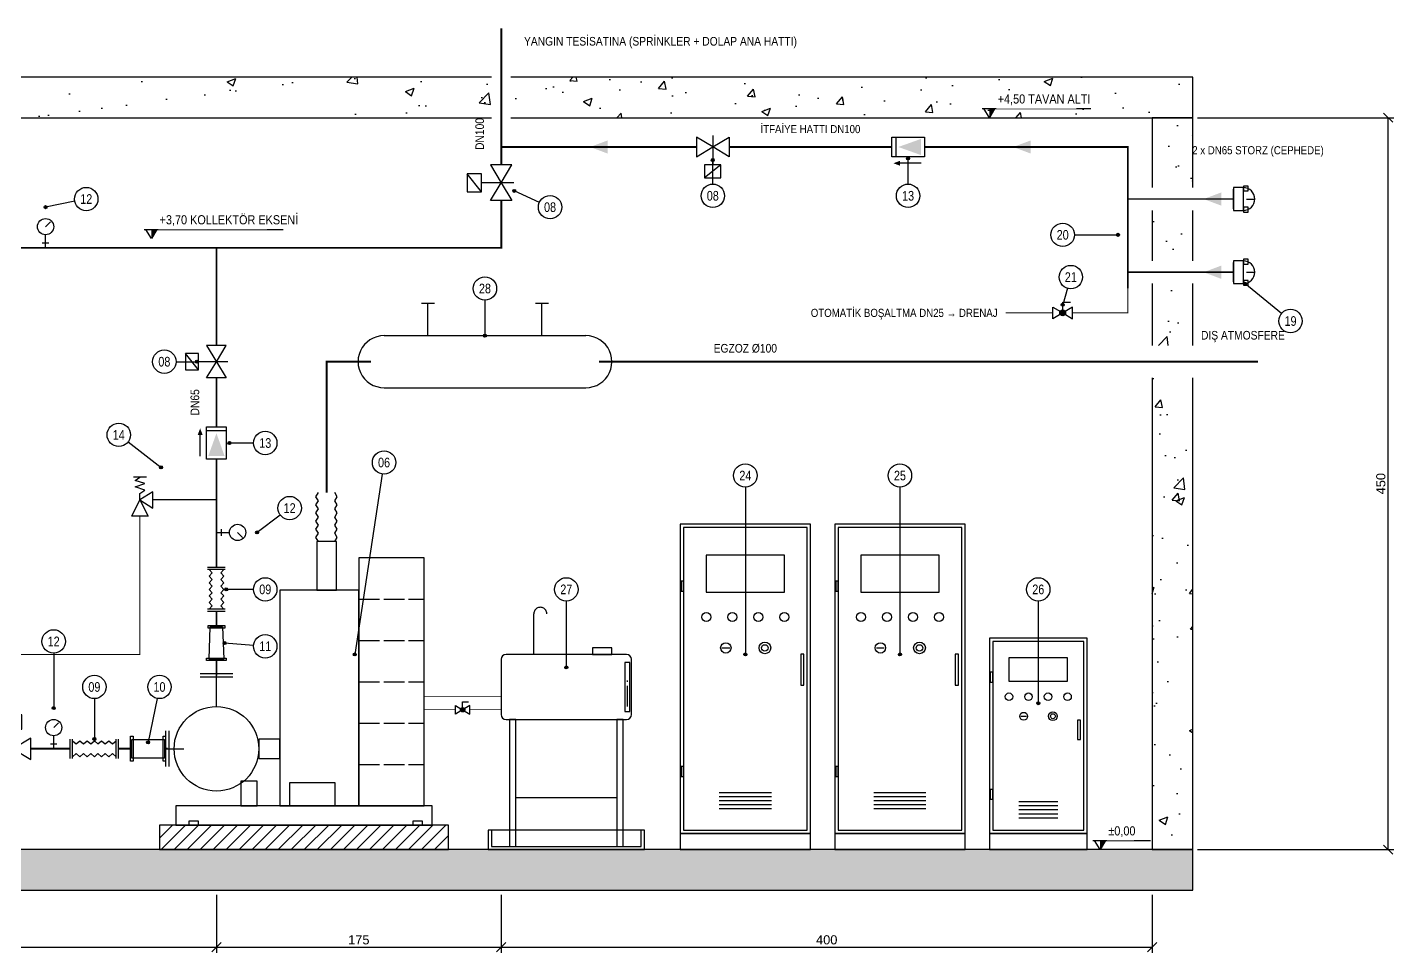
# Model space of a CAD drawing. Header units: centimetres. Extents: x -278 to 1548, y -1462 to 580.
# Drawn here: x 709 to 1548, y -63 to 506 of the extents above; entities that cross this region are included whole.
import ezdxf
from ezdxf.enums import TextEntityAlignment as Align

# ---------------------------------------------------------------- set-up
doc = ezdxf.new("R2010")
doc.units = ezdxf.units.CM
doc.header["$LTSCALE"] = 10
doc.linetypes.add('DASHED', pattern=[1.524, 1.27, -0.254])
for name, color, linetype in [('ROTAS-BETON', 7, 'Continuous'), ('ROTAS-CAP', 3, 'Continuous'), ('ROTAS-DRENAJ-BORU', 140, 'DASHED'), ('ROTAS-EGZOZ', 8, 'Continuous'), ('ROTAS-KOT', 2, 'Continuous'), ('ROTAS-MASKE', 7, 'Continuous'), ('ROTAS-NUMARA', 1, 'Continuous'), ('ROTAS-OLCU', 2, 'Continuous'), ('ROTAS-POMPA-EKIPMAN', 4, 'Continuous'), ('ROTAS-POMPA-GIZLI', 4, 'DASHED'), ('ROTAS-POMPA-KAIDE', 8, 'Continuous'), ('ROTAS-TARAMA', 8, 'Continuous'), ('ROTAS-VANA', 1, 'Continuous'), ('ROTAS-YAKIT-BORU', 30, 'Continuous'), ('ROTAS-YANGIN-BORU', 1, 'Continuous'), ('ROTAS-YANGIN-ITFAIYE', 1, 'Continuous'), ('ROTAS-YANGIN-ITFAIYE-SEMBOL', 1, 'Continuous')]:
    doc.layers.add(name, color=color, linetype=linetype)
doc.styles.add('ROTAS', font='arial.ttf')
doc.dimstyles.new('ROTAS-OLCU', dxfattribs={"dimtxt": 5.625, "dimasz": 4.5, "dimexe": 3.375, "dimexo": 2.8125, "dimgap": 1.6875, "dimtad": 1, "dimdec": 0, "dimtxsty": 'ROTAS', "dimtsz": 2.8125, "dimcen": 2.5, "dimclrd": 2, "dimclre": 2, "dimclrt": 2, "dimazin": 3, "dimtfac": 1, "dimtmove": 0, "dimatfit": 3})

# ---------------------------------------------------------------- blocks, each defined once
blk = doc.blocks.new('ROTAS-SMB-IZLENEBILIR-KELEBEK')
for p, q in [((-5, 11), (5, 19)), ((0, 7), (0, 11)), ((0, -7), (0, 7))]:
    blk.add_line(p, q)
for points in [[(-5, 11), (5, 11), (5, 19), (-5, 19)], [(-10, -6), (-10, 6), (0, 0)], [(10, -6), (10, 6), (0, 0)]]:
    blk.add_lwpolyline(points, close=True)
blk = doc.blocks.new('ROTAS-SMB-MANOMETRE')
for p, q in [((0, 13), (3, 16)), ((-2, 3), (2, 3)), ((0, 5), (0, 8)), ((0, 0), (0, 5))]:
    blk.add_line(p, q)
blk.add_circle((0, 13), 5)
blk = doc.blocks.new('ROTAS-SMB-KOMPANSATOR')
for p, q in [((-30, -12), (-30, 12)), ((-27, -12), (-27, 12)), ((27, -12), (27, 12)), ((30, -12), (30, 12))]:
    blk.add_line(p, q)
for points in [[(-27, 10), (-22.5, 6), (-18, 10), (-13.5, 6), (-9, 10), (-4.5, 6), (0, 10), (4.5, 6), (9, 10), (13.5, 6), (18, 10), (22.5, 6), (27, 10)], [(-27, -10), (-22.5, -6), (-18, -10), (-13.5, -6), (-9, -10), (-4.5, -6), (0, -10), (4.5, -6), (9, -10), (13.5, -6), (18, -10), (22.5, -6), (27, -10)]]:
    blk.add_lwpolyline(points)
blk = doc.blocks.new('ROTAS-SMB-CEKVALF')
h = blk.add_hatch(color=256)
h.dxf.hatch_style = 1
h.paths.add_polyline_path([(9, 10), (5, 11.5), (5, 8.5)])
h = blk.add_hatch(color=256)
h.dxf.hatch_style = 1
h.paths.add_polyline_path([(-8, -5), (-8, 5), (6, 0)])
for p, q in [((-8, 10), (5, 10)), ((7.5, -6), (7.5, 6))]:
    blk.add_line(p, q)
blk.add_lwpolyline([(-10, -6), (-10, 6), (10, 6), (10, -6)], close=True)
blk = doc.blocks.new('ROTAS-SMB-EMNIYET')
for p, q in [((13, 14), (21, 14)), ((0, 0), (9, 0)), ((17, 0), (17, 4))]:
    blk.add_line(p, q)
blk.add_lwpolyline([(17, 4), (14, 6), (20, 8), (14, 10), (20, 12), (17, 14)])
for points in [[(9, -5), (9, 5), (17, 0)], [(12, -10), (22, -10), (17, 0)]]:
    blk.add_lwpolyline(points, close=True)
blk = doc.blocks.new('ROTAS-SMB-KURESEL')
h = blk.add_hatch(color=256)
h.dxf.hatch_style = 1
h.paths.add_polyline_path([(3, 0), (2.9, 0.9), (2.4, 1.8), (1.8, 2.4), (0.9, 2.9), (0, 3), (-0.9, 2.9), (-1.8, 2.4), (-2.4, 1.8), (-2.9, 0.9), (-3, 0), (-2.9, -0.9), (-2.4, -1.8), (-1.8, -2.4), (-0.9, -2.9), (0, -3), (0.9, -2.9), (1.8, -2.4), (2.4, -1.8), (2.9, -0.9)])
for p, q in [((0, 3), (0, 11)), ((0, 11), (8, 11))]:
    blk.add_line(p, q)
for points in [[(-10, -6), (-10, 6), (0, 0)], [(10, -6), (10, 6), (0, 0)]]:
    blk.add_lwpolyline(points, close=True)
blk.add_circle((0, 0), 3)
blk = doc.blocks.new('ROTAS-SMB-STORZ')
for p, q in [((0, -6), (0, 6)), ((8, 0), (13, 0))]:
    blk.add_line(p, q)
for points in [[(0, -7), (6, -7), (6, 7), (0, 7)], [(6, 5), (9, 5), (9, 8), (6, 8)], [(6, -8), (9, -8), (9, -5), (6, -5)]]:
    blk.add_lwpolyline(points, close=True)
blk.add_arc((6, 0), 7, -90, 90)
blk = doc.blocks.new('ROTAS-SMB-AKIS-OKU')
h = blk.add_hatch(color=256)
h.dxf.hatch_style = 1
h.paths.add_polyline_path([(6, 0), (-6, 4.5), (-6, -4.5)])

msp = doc.modelspace()

# ---------------------------------------------------------------- hatches: boundary and pattern name
at = {"layer": 'ROTAS-KOT'}
h = msp.add_hatch(color=256, dxfattribs=at)
h.dxf.hatch_style = 1
h.paths.add_polyline_path([(1300, 450), (1300, 455.62), (1303.38, 455.62)])
h = msp.add_hatch(color=256, dxfattribs=at)
h.dxf.hatch_style = 1
h.paths.add_polyline_path([(785, 375.71), (785, 381.34), (788.38, 381.34)])
h = msp.add_hatch(color=256, dxfattribs=at)
h.dxf.hatch_style = 1
h.paths.add_polyline_path([(1368, 0), (1368, 5.62), (1371.38, 5.62)])
at = {"layer": 'ROTAS-NUMARA'}
h = msp.add_hatch(color=256, dxfattribs=at)
h.dxf.hatch_style = 1
h.paths.add_polyline_path([(1130.94, 424), (1130.81, 424.47), (1130.47, 424.81), (1130, 424.94), (1129.53, 424.81), (1129.19, 424.47), (1129.06, 424), (1129.19, 423.53), (1129.53, 423.19), (1130, 423.06), (1130.47, 423.19), (1130.81, 423.53)])
h = msp.add_hatch(color=256, dxfattribs=at)
h.dxf.hatch_style = 1
h.paths.add_polyline_path([(1250.94, 425), (1250.81, 425.47), (1250.47, 425.81), (1250, 425.94), (1249.53, 425.81), (1249.19, 425.47), (1249.06, 425), (1249.19, 424.53), (1249.53, 424.19), (1250, 424.06), (1250.47, 424.19), (1250.81, 424.53)])
h = msp.add_hatch(color=256, dxfattribs=at)
h.dxf.hatch_style = 1
h.paths.add_polyline_path([(1008.94, 405), (1008.81, 405.47), (1008.47, 405.81), (1008, 405.94), (1007.53, 405.81), (1007.19, 405.47), (1007.06, 405), (1007.19, 404.53), (1007.53, 404.19), (1008, 404.06), (1008.47, 404.19), (1008.81, 404.53)])
h = msp.add_hatch(color=256, dxfattribs=at)
h.dxf.hatch_style = 1
h.paths.add_polyline_path([(720.94, 395), (720.81, 395.47), (720.47, 395.81), (720, 395.94), (719.53, 395.81), (719.19, 395.47), (719.06, 395), (719.19, 394.53), (719.53, 394.19), (720, 394.06), (720.47, 394.19), (720.81, 394.53)])
h = msp.add_hatch(color=256, dxfattribs=at)
h.dxf.hatch_style = 1
h.paths.add_polyline_path([(1379.94, 378), (1379.81, 378.47), (1379.47, 378.81), (1379, 378.94), (1378.53, 378.81), (1378.19, 378.47), (1378.06, 378), (1378.19, 377.53), (1378.53, 377.19), (1379, 377.06), (1379.47, 377.19), (1379.81, 377.53)])
h = msp.add_hatch(color=256, dxfattribs=at)
h.dxf.hatch_style = 1
h.paths.add_polyline_path([(1457.94, 348), (1457.81, 348.47), (1457.47, 348.81), (1457, 348.94), (1456.53, 348.81), (1456.19, 348.47), (1456.06, 348), (1456.19, 347.53), (1456.53, 347.19), (1457, 347.06), (1457.47, 347.19), (1457.81, 347.53)])
h = msp.add_hatch(color=256, dxfattribs=at)
h.dxf.hatch_style = 1
h.paths.add_polyline_path([(1345.94, 335), (1345.81, 335.47), (1345.47, 335.81), (1345, 335.94), (1344.53, 335.81), (1344.19, 335.47), (1344.06, 335), (1344.19, 334.53), (1344.53, 334.19), (1345, 334.06), (1345.47, 334.19), (1345.81, 334.53)])
h = msp.add_hatch(color=256, dxfattribs=at)
h.dxf.hatch_style = 1
h.paths.add_polyline_path([(990.94, 316), (990.81, 316.47), (990.47, 316.81), (990, 316.94), (989.53, 316.81), (989.19, 316.47), (989.06, 316), (989.19, 315.53), (989.53, 315.19), (990, 315.06), (990.47, 315.19), (990.81, 315.53)])
h = msp.add_hatch(color=256, dxfattribs=at)
h.dxf.hatch_style = 1
h.paths.add_polyline_path([(813.94, 300), (813.81, 300.47), (813.47, 300.81), (813, 300.94), (812.53, 300.81), (812.19, 300.47), (812.06, 300), (812.19, 299.53), (812.53, 299.19), (813, 299.06), (813.47, 299.19), (813.81, 299.53)])
h = msp.add_hatch(color=256, dxfattribs=at)
h.dxf.hatch_style = 1
h.paths.add_polyline_path([(833.94, 250), (833.81, 250.47), (833.47, 250.81), (833, 250.94), (832.53, 250.81), (832.19, 250.47), (832.06, 250), (832.19, 249.53), (832.53, 249.19), (833, 249.06), (833.47, 249.19), (833.81, 249.53)])
h = msp.add_hatch(color=256, dxfattribs=at)
h.dxf.hatch_style = 1
h.paths.add_polyline_path([(791.94, 235), (791.81, 235.47), (791.47, 235.81), (791, 235.94), (790.53, 235.81), (790.19, 235.47), (790.06, 235), (790.19, 234.53), (790.53, 234.19), (791, 234.06), (791.47, 234.19), (791.81, 234.53)])
h = msp.add_hatch(color=256, dxfattribs=at)
h.dxf.hatch_style = 1
h.paths.add_polyline_path([(850.94, 195), (850.81, 195.47), (850.47, 195.81), (850, 195.94), (849.53, 195.81), (849.19, 195.47), (849.06, 195), (849.19, 194.53), (849.53, 194.19), (850, 194.06), (850.47, 194.19), (850.81, 194.53)])
h = msp.add_hatch(color=256, dxfattribs=at)
h.dxf.hatch_style = 1
h.paths.add_polyline_path([(831.94, 160), (831.81, 160.47), (831.47, 160.81), (831, 160.94), (830.53, 160.81), (830.19, 160.47), (830.06, 160), (830.19, 159.53), (830.53, 159.19), (831, 159.06), (831.47, 159.19), (831.81, 159.53)])
h = msp.add_hatch(color=256, dxfattribs=at)
h.dxf.hatch_style = 1
h.paths.add_polyline_path([(830.94, 127), (830.81, 127.47), (830.47, 127.81), (830, 127.94), (829.53, 127.81), (829.19, 127.47), (829.06, 127), (829.19, 126.53), (829.53, 126.19), (830, 126.06), (830.47, 126.19), (830.81, 126.53)])
h = msp.add_hatch(color=256, dxfattribs=at)
h.dxf.hatch_style = 1
h.paths.add_polyline_path([(910.94, 120), (910.81, 120.47), (910.47, 120.81), (910, 120.94), (909.53, 120.81), (909.19, 120.47), (909.06, 120), (909.19, 119.53), (909.53, 119.19), (910, 119.06), (910.47, 119.19), (910.81, 119.53)])
h = msp.add_hatch(color=256, dxfattribs=at)
h.dxf.hatch_style = 1
h.paths.add_polyline_path([(1150.94, 120), (1150.81, 120.47), (1150.47, 120.81), (1150, 120.94), (1149.53, 120.81), (1149.19, 120.47), (1149.06, 120), (1149.19, 119.53), (1149.53, 119.19), (1150, 119.06), (1150.47, 119.19), (1150.81, 119.53)])
h = msp.add_hatch(color=256, dxfattribs=at)
h.dxf.hatch_style = 1
h.paths.add_polyline_path([(1245.94, 120), (1245.81, 120.47), (1245.47, 120.81), (1245, 120.94), (1244.53, 120.81), (1244.19, 120.47), (1244.06, 120), (1244.19, 119.53), (1244.53, 119.19), (1245, 119.06), (1245.47, 119.19), (1245.81, 119.53)])
h = msp.add_hatch(color=256, dxfattribs=at)
h.dxf.hatch_style = 1
h.paths.add_polyline_path([(1040.94, 112), (1040.81, 112.47), (1040.47, 112.81), (1040, 112.94), (1039.53, 112.81), (1039.19, 112.47), (1039.06, 112), (1039.19, 111.53), (1039.53, 111.19), (1040, 111.06), (1040.47, 111.19), (1040.81, 111.53)])
h = msp.add_hatch(color=256, dxfattribs=at)
h.dxf.hatch_style = 1
h.paths.add_polyline_path([(725.94, 87), (725.81, 87.47), (725.47, 87.81), (725, 87.94), (724.53, 87.81), (724.19, 87.47), (724.06, 87), (724.19, 86.53), (724.53, 86.19), (725, 86.06), (725.47, 86.19), (725.81, 86.53)])
h = msp.add_hatch(color=256, dxfattribs=at)
h.dxf.hatch_style = 1
h.paths.add_polyline_path([(1330.94, 90), (1330.81, 90.47), (1330.47, 90.81), (1330, 90.94), (1329.53, 90.81), (1329.19, 90.47), (1329.06, 90), (1329.19, 89.53), (1329.53, 89.19), (1330, 89.06), (1330.47, 89.19), (1330.81, 89.53)])
h = msp.add_hatch(color=256, dxfattribs=at)
h.dxf.hatch_style = 1
h.paths.add_polyline_path([(750.94, 68), (750.81, 68.47), (750.47, 68.81), (750, 68.94), (749.53, 68.81), (749.19, 68.47), (749.06, 68), (749.19, 67.53), (749.53, 67.19), (750, 67.06), (750.47, 67.19), (750.81, 67.53)])
h = msp.add_hatch(color=256, dxfattribs=at)
h.dxf.hatch_style = 1
h.paths.add_polyline_path([(783.94, 66), (783.81, 66.47), (783.47, 66.81), (783, 66.94), (782.53, 66.81), (782.19, 66.47), (782.06, 66), (782.19, 65.53), (782.53, 65.19), (783, 65.06), (783.47, 65.19), (783.81, 65.53)])
at = {"layer": 'ROTAS-TARAMA'}
h = msp.add_hatch(dxfattribs=at)
h.set_pattern_fill('AR-CONC', scale=0.3)
h.paths.add_polyline_path([(-176, 450), (-176, 475), (994, 475), (994, 450)])
h = msp.add_hatch(dxfattribs=at)
h.set_pattern_fill('AR-CONC', scale=0.3)
h.paths.add_polyline_path([(1425, 475), (1425, 450), (1006, 450), (1006, 475)])
h = msp.add_hatch(dxfattribs=at)
h.set_pattern_fill('AR-CONC', scale=0.3)
h.paths.add_polyline_path([(1400, 450), (1425, 450), (1425, 407), (1400, 407)])
h = msp.add_hatch(dxfattribs=at)
h.set_pattern_fill('AR-CONC', scale=0.3)
h.paths.add_polyline_path([(1425, 362), (1400, 362), (1400, 393), (1425, 393)])
h = msp.add_hatch(dxfattribs=at)
h.set_pattern_fill('AR-CONC', scale=0.3)
h.paths.add_polyline_path([(1425, 310), (1400, 310), (1400, 348), (1425, 348)])
h = msp.add_hatch(dxfattribs=at)
h.set_pattern_fill('AR-CONC', scale=0.3)
h.paths.add_polyline_path([(1425, 0), (1400, 0), (1400, 290), (1425, 290)])
h = msp.add_hatch(dxfattribs=at)
h.set_pattern_fill('AR-CONC', scale=0.3)
h.paths.add_polyline_path([(-230, -25), (1425, -25), (1425, 0), (-230, 0)])

# ---------------------------------------------------------------- linework, layer by layer
at = {"layer": 'ROTAS-BETON'}
for points in [[(994, 475), (-176, 475)], [(1006, 450), (1425, 450), (1425, 475), (1006, 475)], [(-176, 450), (994, 450)], [(1425, 407), (1425, 450), (1400, 450), (1400, 407)], [(1400, 393), (1400, 362)], [(1425, 362), (1425, 393)], [(1400, 348), (1400, 310)], [(1425, 310), (1425, 348)], [(1400, 0), (1425, 0), (1425, 290)], [(1400, 290), (1400, 0)]]:
    msp.add_lwpolyline(points, dxfattribs=at)
msp.add_lwpolyline([(-230, -25), (1425, -25), (1425, 0), (-230, 0)], close=True, dxfattribs=at)
at = {"layer": 'ROTAS-DRENAJ-BORU'}
for points, const_width in [([(1385, 345), (1385, 330), (1351, 330)], 0.5), ([(1339, 330), (1310, 330)], 0.5), ([(778, 205), (778, 120), (663, 120), (663, 42.22)], 0.6)]:
    msp.add_lwpolyline(points, dxfattribs=dict(at, const_width=const_width))
at = {"layer": 'ROTAS-EGZOZ', "const_width": 1.17}
for points in [[(892.68, 219.5), (892.68, 300), (920, 300)], [(1060, 300), (1465, 300)]]:
    msp.add_lwpolyline(points, dxfattribs=at)
at = {"layer": 'ROTAS-KOT'}
for points in [[(1295.5, 455.62), (1362.19, 455.62)], [(780.5, 381.34), (865.94, 381.34)], [(1363.5, 5.62), (1398.94, 5.62)]]:
    msp.add_lwpolyline(points, dxfattribs=at)
for points in [[(1300, 450), (1296.62, 455.62), (1303.38, 455.62)], [(785, 375.71), (781.62, 381.34), (788.38, 381.34)], [(1368, 0), (1364.62, 5.62), (1371.38, 5.62)]]:
    msp.add_lwpolyline(points, close=True, dxfattribs=at)
at = {"layer": 'ROTAS-NUMARA'}
for p, q in [((1130, 409.19), (1130, 424)), ((1250, 409.19), (1250, 425)), ((1023.46, 397.97), (1008, 405)), ((737.95, 398.59), (720, 395)), ((1352.19, 378), (1379, 378)), ((1347.97, 345.1), (1345, 335)), ((1479.45, 329.56), (1457, 348)), ((990, 337.81), (990, 316)), ((800.19, 300), (813, 300)), ((770.7, 250.62), (791, 235)), ((847.81, 250), (833, 250)), ((926.92, 230.89), (910, 120)), ((1150, 222.81), (1150, 120)), ((1245, 222.81), (1245, 120)), ((864.25, 205.69), (850, 195)), ((847.81, 160), (831, 160)), ((1040, 152.81), (1040, 112)), ((1330, 152.81), (1330, 90)), ((847.84, 125.57), (830, 127)), ((725, 120.81), (725, 87)), ((750, 92.81), (750, 68)), ((788.55, 92.96), (783, 66))]:
    msp.add_line(p, q, dxfattribs=at)
for centre in [(1130, 424), (1250, 425), (1008, 405), (720, 395), (1379, 378), (1457, 348), (1345, 335), (990, 316), (813, 300), (833, 250), (791, 235), (850, 195), (831, 160), (830, 127), (910, 120), (1150, 120), (1245, 120), (1040, 112), (725, 87), (1330, 90), (750, 68), (783, 66)]:
    msp.add_circle(centre, 0.938, dxfattribs=at)
at = {"layer": 'ROTAS-POMPA-EKIPMAN'}
for points in [[(951, 336), (959, 336)], [(955, 316), (955, 336)], [(1021, 336), (1029, 336)], [(1025, 316), (1025, 336)], [(928, 316), (925.72, 315.84), (923.49, 315.35), (921.35, 314.55), (919.35, 313.46), (917.52, 312.09), (915.91, 310.48), (914.54, 308.65), (913.45, 306.65), (912.65, 304.51), (912.16, 302.28), (912, 300), (912.16, 297.72), (912.65, 295.49), (913.45, 293.35), (914.54, 291.35), (915.91, 289.52), (917.52, 287.91), (919.35, 286.54), (921.35, 285.45), (923.49, 284.65), (925.72, 284.16), (928, 284)], [(928, 316), (1052, 316)], [(1052, 284), (1054.28, 284.16), (1056.51, 284.65), (1058.65, 285.45), (1060.65, 286.54), (1062.48, 287.91), (1064.09, 289.52), (1065.46, 291.35), (1066.55, 293.35), (1067.35, 295.49), (1067.84, 297.72), (1068, 300), (1067.84, 302.28), (1067.35, 304.51), (1066.55, 306.65), (1065.46, 308.65), (1064.09, 310.48), (1062.48, 312.09), (1060.65, 313.46), (1058.65, 314.55), (1056.51, 315.35), (1054.28, 315.84), (1052, 316)], [(928, 284), (1052, 284)], [(887.68, 214.5), (886.18, 217), (887.68, 219.5)], [(897.68, 214.5), (899.18, 217), (897.68, 219.5)], [(887.68, 209.5), (886.18, 212), (887.68, 214.5)], [(897.68, 209.5), (899.18, 212), (897.68, 214.5)], [(887.68, 204.5), (886.18, 207), (887.68, 209.5)], [(887.68, 199.5), (886.18, 202), (887.68, 204.5)], [(897.68, 204.5), (899.18, 207), (897.68, 209.5)], [(897.68, 199.5), (899.18, 202), (897.68, 204.5)], [(887.68, 194.5), (886.18, 197), (887.68, 199.5)], [(887.68, 189.5), (886.18, 192), (887.68, 194.5)], [(897.68, 194.5), (899.18, 197), (897.68, 199.5)], [(897.68, 189.5), (899.18, 192), (897.68, 194.5)], [(1135.6, 124), (1140.4, 124)], [(1230.6, 124), (1235.4, 124)], [(835, 108), (815, 108)], [(835, 106), (815, 106)], [(825, 88), (825, 107)], [(1319.2, 82), (1322.8, 82)], [(794, 51), (794, 73)], [(796, 51), (796, 73)], [(795, 62), (805, 62)], [(1134, 35.2), (1166, 35.2)], [(1229, 35.2), (1261, 35.2)], [(1009, 32), (1071, 32)], [(1134, 32.7), (1166, 32.7)], [(1134, 30.2), (1166, 30.2)], [(1134, 27.7), (1166, 27.7)], [(1134, 25.2), (1166, 25.2)], [(1229, 32.7), (1261, 32.7)], [(1229, 30.2), (1261, 30.2)], [(1229, 27.7), (1261, 27.7)], [(1229, 25.2), (1261, 25.2)], [(1318, 29.6), (1342, 29.6)], [(1318, 27.1), (1342, 27.1)], [(1318, 24.6), (1342, 24.6)], [(1318, 22.1), (1342, 22.1)], [(1318, 19.6), (1342, 19.6)]]:
    msp.add_lwpolyline(points, dxfattribs=at)
for points in [[(1110, 10), (1190, 10), (1190, 200), (1110, 200)], [(1112, 12), (1188, 12), (1188, 198), (1112, 198)], [(1205, 10), (1285, 10), (1285, 200), (1205, 200)], [(1207, 12), (1283, 12), (1283, 198), (1207, 198)], [(886.68, 159.5), (898.68, 159.5), (898.68, 189.5), (886.68, 189.5)], [(912.6, 27), (952.6, 27), (952.6, 179.5), (912.6, 179.5)], [(1126, 158.2), (1174, 158.2), (1174, 181), (1126, 181)], [(1221, 158.2), (1269, 158.2), (1269, 181), (1221, 181)], [(1110.5, 159), (1112, 159), (1112, 165), (1110.5, 165)], [(1205.5, 159), (1207, 159), (1207, 165), (1205.5, 165)], [(864, 27), (912.6, 27), (912.6, 159.5), (864, 159.5)], [(830.14, 136.2), (819.86, 136.2), (819.86, 137.8), (830.14, 137.8)], [(820.55, 117), (821.2, 137), (828.8, 137), (829.45, 117)], [(1300, 10), (1360, 10), (1360, 130), (1300, 130)], [(1302, 12), (1358, 12), (1358, 128), (1302, 128)], [(831, 116.2), (819, 116.2), (819, 117.8), (831, 117.8)], [(1077, 80), (1078.15, 80.23), (1079.12, 80.88), (1079.77, 81.85), (1080, 83), (1080, 117), (1079.77, 118.15), (1079.12, 119.12), (1078.15, 119.77), (1077, 120), (1003, 120), (1001.85, 119.77), (1000.88, 119.12), (1000.23, 118.15), (1000, 117), (1000, 83), (1000.23, 81.85), (1000.88, 80.88), (1001.85, 80.23), (1003, 80)], [(1056, 120), (1068, 120), (1068, 124), (1056, 124)], [(1184, 101.2), (1186, 101.2), (1186, 120.2), (1184, 120.2)], [(1279, 101.2), (1281, 101.2), (1281, 120.2), (1279, 120.2)], [(1312, 103.6), (1348, 103.6), (1348, 118), (1312, 118)], [(1076, 85), (1079, 85), (1079, 115), (1076, 115)], [(1300.5, 103), (1302, 103), (1302, 109), (1300.5, 109)], [(1005, 2), (1009, 2), (1009, 80), (1005, 80)], [(1071, 2), (1075, 2), (1075, 80), (1071, 80)], [(1354, 67.6), (1356, 67.6), (1356, 79.6), (1354, 79.6)], [(772.2, 54.28), (772.2, 69.72), (773.8, 69.72), (773.8, 54.28)], [(773, 67.72), (793, 67.72), (793, 56.28), (773, 56.28)], [(792.2, 54.28), (792.2, 69.72), (793.8, 69.72), (793.8, 54.28)], [(851, 56), (864, 56), (864, 68), (851, 68)], [(1110.5, 45), (1112, 45), (1112, 51), (1110.5, 51)], [(1205.5, 45), (1207, 45), (1207, 51), (1205.5, 51)], [(840, 27), (850, 27), (850, 42), (840, 42)], [(870, 27), (898, 27), (898, 41), (870, 41)], [(1300.5, 31), (1302, 31), (1302, 37), (1300.5, 37)], [(800, 15), (957.6, 15), (957.6, 27), (800, 27)], [(808, 14.99), (814, 14.99), (814, 17.5), (808, 17.5)], [(945.6, 14.99), (951.6, 14.99), (951.6, 17.5), (945.6, 17.5)], [(992, 0), (1088, 0), (1088, 12), (992, 12)], [(994, 2), (1086, 2), (1086, 12), (994, 12)]]:
    msp.add_lwpolyline(points, close=True, dxfattribs=at)
for centre, radius in [((1126, 143), 2.8), ((1142, 143), 2.8), ((1158, 143), 2.8), ((1174, 143), 2.8), ((1221, 143), 2.8), ((1237, 143), 2.8), ((1253, 143), 2.8), ((1269, 143), 2.8), ((1138, 124), 3.2), ((1162, 124), 3.6), ((1162, 124), 2), ((1233, 124), 3.2), ((1257, 124), 3.6), ((1257, 124), 2), ((1312, 94), 2.3), ((1324, 94), 2.3), ((1336, 94), 2.3), ((1348, 94), 2.3), ((825, 62), 26), ((1321, 82), 2.4), ((1339, 82), 2.7), ((1339, 82), 1.5)]:
    msp.add_circle(centre, radius, dxfattribs=at)
at = {"layer": 'ROTAS-POMPA-GIZLI'}
for points in [[(912.6, 154.08), (952.6, 154.08)], [(912.6, 128.67), (952.6, 128.67)], [(912.6, 103.25), (952.6, 103.25)], [(1077.5, 88), (1077.5, 104)], [(912.6, 77.83), (952.6, 77.83)], [(912.6, 52.42), (952.6, 52.42)]]:
    msp.add_lwpolyline(points, dxfattribs=at)
at = {"layer": 'ROTAS-POMPA-KAIDE'}
for points in [[(790, 0), (967.6, 0), (967.6, 15), (790, 15)], [(1110, 0), (1190, 0), (1190, 10), (1110, 10)], [(1205, 0), (1285, 0), (1285, 10), (1205, 10)], [(1300, 0), (1360, 0), (1360, 10), (1300, 10)]]:
    msp.add_lwpolyline(points, close=True, dxfattribs=at)
at = {"layer": 'ROTAS-TARAMA'}
for points in [[(790, 7), (798, 15)], [(791, 0), (806, 15)], [(799, 0), (814, 15)], [(807, 0), (822, 15)], [(815, 0), (830, 15)], [(823, 0), (838, 15)], [(831, 0), (846, 15)], [(839, 0), (854, 15)], [(847, 0), (862, 15)], [(855, 0), (870, 15)], [(863, 0), (878, 15)], [(871, 0), (886, 15)], [(879, 0), (894, 15)], [(887, 0), (902, 15)], [(895, 0), (910, 15)], [(903, 0), (918, 15)], [(911, 0), (926, 15)], [(919, 0), (934, 15)], [(927, 0), (942, 15)], [(935, 0), (950, 15)], [(943, 0), (958, 15)], [(951, 0), (966, 15)], [(959, 0), (967.6, 8.6)], [(967, 0), (967.6, 0.6)]]:
    msp.add_lwpolyline(points, dxfattribs=at)
at = {"layer": 'ROTAS-YAKIT-BORU'}
for points in [[(1028, 145), (1027.96, 145.57), (1027.84, 146.13), (1027.64, 146.66), (1027.37, 147.16), (1027.02, 147.62), (1026.62, 148.02), (1026.16, 148.37), (1025.66, 148.64), (1025.13, 148.84), (1024.57, 148.96), (1024, 149), (1023.43, 148.96), (1022.87, 148.84), (1022.34, 148.64), (1021.84, 148.37), (1021.38, 148.02), (1020.98, 147.62), (1020.63, 147.16), (1020.36, 146.66), (1020.16, 146.13), (1020.04, 145.57), (1020, 145)], [(1020, 120), (1020, 145)]]:
    msp.add_lwpolyline(points, dxfattribs=at)
at = {"layer": 'ROTAS-YAKIT-BORU', "const_width": 0.4}
for points in [[(1000, 94), (952.6, 94)], [(971.8, 86), (952.6, 86)], [(1000, 86), (980.8, 86)]]:
    msp.add_lwpolyline(points, dxfattribs=at)
at = {"layer": 'ROTAS-YANGIN-BORU'}
for points, const_width in [([(1000, 421), (1000, 505)], 1.17), ([(100, 370), (1000, 370), (1000, 399)], 1.17), ([(825, 310), (825, 370)], 0.933), ([(825, 260), (825, 290)], 0.933), ([(825, 173.5), (825, 240)], 0.933), ([(825, 138), (825, 146.5)], 0.933), ([(825, 107), (825, 116)], 1.03), ([(711, 62), (735.15, 62)], 1.17), ([(764.85, 62), (772, 62)], 1.17), ([(794, 62), (795, 62)], 1.17)]:
    msp.add_lwpolyline(points, dxfattribs=dict(at, const_width=const_width))
msp.add_lwpolyline([(825, 215), (795, 215)], dxfattribs=at)
at = {"layer": 'ROTAS-YANGIN-ITFAIYE'}
for points, const_width in [([(1120, 432), (1000, 432)], 1.17), ([(1240, 432), (1140, 432)], 1.17), ([(1385, 345), (1385, 432), (1260, 432)], 1.17), ([(1385, 400), (1450, 400)], 0.933), ([(1385, 355), (1450, 355)], 0.933)]:
    msp.add_lwpolyline(points, dxfattribs=dict(at, const_width=const_width))

# ---------------------------------------------------------------- block references
at = {"layer": 'ROTAS-VANA', "rotation": 90}
for name, p, xscale, yscale in [('ROTAS-SMB-IZLENEBILIR-KELEBEK', (1000, 410), 1.1, 1.1), ('ROTAS-SMB-KOMPANSATOR', (825, 160), 0.45, 0.45)]:
    msp.add_blockref(name, p, dxfattribs=dict(at, xscale=xscale, yscale=yscale))
at = {"layer": 'ROTAS-VANA'}
for p in [(720, 370), (725, 62)]:
    msp.add_blockref('ROTAS-SMB-MANOMETRE', p, dxfattribs=at)
for name, p, xscale, yscale in [('ROTAS-SMB-KURESEL', (1345, 330), 0.6, 0.6), ('ROTAS-SMB-KURESEL', (976.3, 86), 0.45, 0.45), ('ROTAS-SMB-IZLENEBILIR-KELEBEK', (700, 62), 1.1, 1.1), ('ROTAS-SMB-KOMPANSATOR', (750, 62), 0.49500000000000005, 0.49500000000000005)]:
    msp.add_blockref(name, p, dxfattribs=dict(at, xscale=xscale, yscale=yscale))
for name, p, rotation in [('ROTAS-SMB-IZLENEBILIR-KELEBEK', (825, 300), 90), ('ROTAS-SMB-CEKVALF', (825, 250), 90), ('ROTAS-SMB-MANOMETRE', (825, 195), -90)]:
    msp.add_blockref(name, p, dxfattribs=dict(at, rotation=rotation))
at = {"layer": 'ROTAS-VANA', "xscale": -1}
msp.add_blockref('ROTAS-SMB-EMNIYET', (795, 215), dxfattribs=at)
at = {"layer": 'ROTAS-YANGIN-ITFAIYE-SEMBOL', "rotation": 180}
for name, p in [('ROTAS-SMB-IZLENEBILIR-KELEBEK', (1130, 432)), ('ROTAS-SMB-CEKVALF', (1250, 432))]:
    msp.add_blockref(name, p, dxfattribs=at)
at = {"layer": 'ROTAS-YANGIN-ITFAIYE-SEMBOL', "xscale": 0.9, "yscale": 0.9, "rotation": 180}
for p in [(1060, 432), (1320, 432), (1437, 400), (1437, 355)]:
    msp.add_blockref('ROTAS-SMB-AKIS-OKU', p, dxfattribs=at)
at = {"layer": 'ROTAS-YANGIN-ITFAIYE-SEMBOL'}
for p in [(1450, 400), (1450, 355)]:
    msp.add_blockref('ROTAS-SMB-STORZ', p, dxfattribs=at)

# ---------------------------------------------------------------- dimensions: what is measured, and where the dimension line sits
at = {"layer": 'ROTAS-OLCU'}
for base, p1, p2 in [((355, -60), (355, -25), (825, -25)), ((825, -60), (825, -25), (1000, -25)), ((1000, -60), (1000, -25), (1400, -25))]:
    msp.add_linear_dim(base=base, p1=p1, p2=p2, dimstyle='ROTAS-OLCU', dxfattribs=at).render()

# ---------------------------------------------------------------- wipeouts: each hides what was drawn before it
for points in [[(1013.2, 493.02), (1146.38, 493.02), (1146.38, 500.72), (1013.2, 500.72)], [(1163.47, 437.75), (1215.03, 437.75), (1215.03, 445), (1163.47, 445)], [(1431.88, 424.75), (1496.62, 424.75), (1496.62, 432), (1431.88, 432)], [(1221.07, 326.25), (1304.25, 326.25), (1304.25, 333.5), (1221.07, 333.5)], [(1429.2, 310.67), (1467.19, 310.67), (1467.19, 318.38), (1429.2, 318.38)], [(817.33, 267.81), (817.33, 280.6), (809.62, 280.6), (809.62, 267.81)]]:
    msp.add_wipeout(points).dxf.layer = 'ROTAS-MASKE'

# ---------------------------------------------------------------- next in the draw order: texts
at = {"layer": 'ROTAS-CAP', "style": 'ROTAS', "width": 0.85}
msp.add_text('İTFAİYE HATTI DN100', height=5, dxfattribs=at).set_placement((1190, 439), align=Align.BOTTOM_CENTER)
msp.add_text('DN65', height=5.312, rotation=90, dxfattribs=at).set_placement((816, 275), align=Align.BOTTOM_CENTER)
at = {"layer": 'ROTAS-DRENAJ-BORU', "style": 'ROTAS', "width": 0.85}
msp.add_text('OTOMATİK BOŞALTMA DN25 → DRENAJ', height=5, dxfattribs=at).set_placement((1305, 330), align=Align.MIDDLE_RIGHT)
at = {"layer": 'ROTAS-YANGIN-BORU', "style": 'ROTAS', "width": 0.85}
msp.add_text('YANGIN TESİSATINA (SPRİNKLER + DOLAP ANA HATTI)', height=5.3125, dxfattribs=at).set_placement((1014, 497), align=Align.MIDDLE_LEFT)
at = {"layer": 'ROTAS-YANGIN-ITFAIYE', "style": 'ROTAS', "width": 0.85}
msp.add_text('2 x DN65 STORZ (CEPHEDE)', height=5, dxfattribs=at).set_placement((1465, 426), align=Align.BOTTOM_CENTER)

# ---------------------------------------------------------------- next in the draw order: wipeouts: each hides what was drawn before it
for points in [[(1304.22, 455.62), (1353.34, 455.62), (1353.34, 463.78), (1304.22, 463.78)], [(992.33, 431.41), (992.33, 447), (984.62, 447), (984.62, 431.41)], [(752.19, 400), (751.94, 401.86), (751.22, 403.59), (750.08, 405.08), (748.59, 406.22), (746.86, 406.94), (745, 407.19), (743.14, 406.94), (741.41, 406.22), (739.92, 405.08), (738.78, 403.59), (738.06, 401.86), (737.81, 400), (738.06, 398.14), (738.78, 396.41), (739.92, 394.92), (741.41, 393.78), (743.14, 393.06), (745, 392.81), (746.86, 393.06), (748.59, 393.78), (750.08, 394.92), (751.22, 396.41), (751.94, 398.14)], [(1137.19, 402), (1136.94, 403.86), (1136.22, 405.59), (1135.08, 407.08), (1133.59, 408.22), (1131.86, 408.94), (1130, 409.19), (1128.14, 408.94), (1126.41, 408.22), (1124.92, 407.08), (1123.78, 405.59), (1123.06, 403.86), (1122.81, 402), (1123.06, 400.14), (1123.78, 398.41), (1124.92, 396.92), (1126.41, 395.78), (1128.14, 395.06), (1130, 394.81), (1131.86, 395.06), (1133.59, 395.78), (1135.08, 396.92), (1136.22, 398.41), (1136.94, 400.14)], [(1257.19, 402), (1256.94, 403.86), (1256.22, 405.59), (1255.08, 407.08), (1253.59, 408.22), (1251.86, 408.94), (1250, 409.19), (1248.14, 408.94), (1246.41, 408.22), (1244.92, 407.08), (1243.78, 405.59), (1243.06, 403.86), (1242.81, 402), (1243.06, 400.14), (1243.78, 398.41), (1244.92, 396.92), (1246.41, 395.78), (1248.14, 395.06), (1250, 394.81), (1251.86, 395.06), (1253.59, 395.78), (1255.08, 396.92), (1256.22, 398.41), (1256.94, 400.14)], [(1037.19, 395), (1036.94, 396.86), (1036.22, 398.59), (1035.08, 400.08), (1033.59, 401.22), (1031.86, 401.94), (1030, 402.19), (1028.14, 401.94), (1026.41, 401.22), (1024.92, 400.08), (1023.78, 398.59), (1023.06, 396.86), (1022.81, 395), (1023.06, 393.14), (1023.78, 391.41), (1024.92, 389.92), (1026.41, 388.78), (1028.14, 388.06), (1030, 387.81), (1031.86, 388.06), (1033.59, 388.78), (1035.08, 389.92), (1036.22, 391.41), (1036.94, 393.14)], [(789.22, 381.34), (856.12, 381.34), (856.12, 389.5), (789.22, 389.5)], [(1352.19, 378), (1351.94, 379.86), (1351.22, 381.59), (1350.08, 383.08), (1348.59, 384.22), (1346.86, 384.94), (1345, 385.19), (1343.14, 384.94), (1341.41, 384.22), (1339.92, 383.08), (1338.78, 381.59), (1338.06, 379.86), (1337.81, 378), (1338.06, 376.14), (1338.78, 374.41), (1339.92, 372.92), (1341.41, 371.78), (1343.14, 371.06), (1345, 370.81), (1346.86, 371.06), (1348.59, 371.78), (1350.08, 372.92), (1351.22, 374.41), (1351.94, 376.14)], [(1357.19, 352), (1356.94, 353.86), (1356.22, 355.59), (1355.08, 357.08), (1353.59, 358.22), (1351.86, 358.94), (1350, 359.19), (1348.14, 358.94), (1346.41, 358.22), (1344.92, 357.08), (1343.78, 355.59), (1343.06, 353.86), (1342.81, 352), (1343.06, 350.14), (1343.78, 348.41), (1344.92, 346.92), (1346.41, 345.78), (1348.14, 345.06), (1350, 344.81), (1351.86, 345.06), (1353.59, 345.78), (1355.08, 346.92), (1356.22, 348.41), (1356.94, 350.14)], [(997.19, 345), (996.94, 346.86), (996.22, 348.59), (995.08, 350.08), (993.59, 351.22), (991.86, 351.94), (990, 352.19), (988.14, 351.94), (986.41, 351.22), (984.92, 350.08), (983.78, 348.59), (983.06, 346.86), (982.81, 345), (983.06, 343.14), (983.78, 341.41), (984.92, 339.92), (986.41, 338.78), (988.14, 338.06), (990, 337.81), (991.86, 338.06), (993.59, 338.78), (995.08, 339.92), (996.22, 341.41), (996.94, 343.14)], [(1492.19, 325), (1491.94, 326.86), (1491.22, 328.59), (1490.08, 330.08), (1488.59, 331.22), (1486.86, 331.94), (1485, 332.19), (1483.14, 331.94), (1481.41, 331.22), (1479.92, 330.08), (1478.78, 328.59), (1478.06, 326.86), (1477.81, 325), (1478.06, 323.14), (1478.78, 321.41), (1479.92, 319.92), (1481.41, 318.78), (1483.14, 318.06), (1485, 317.81), (1486.86, 318.06), (1488.59, 318.78), (1490.08, 319.92), (1491.22, 321.41), (1491.94, 323.14)], [(800.19, 300), (799.94, 301.86), (799.22, 303.59), (798.08, 305.08), (796.59, 306.22), (794.86, 306.94), (793, 307.19), (791.14, 306.94), (789.41, 306.22), (787.92, 305.08), (786.78, 303.59), (786.06, 301.86), (785.81, 300), (786.06, 298.14), (786.78, 296.41), (787.92, 294.92), (789.41, 293.78), (791.14, 293.06), (793, 292.81), (794.86, 293.06), (796.59, 293.78), (798.08, 294.92), (799.22, 296.41), (799.94, 298.14)], [(1134.41, 302.67), (1164, 302.67), (1164, 310.38), (1134.41, 310.38)], [(772.19, 255), (771.94, 256.86), (771.22, 258.59), (770.08, 260.08), (768.59, 261.22), (766.86, 261.94), (765, 262.19), (763.14, 261.94), (761.41, 261.22), (759.92, 260.08), (758.78, 258.59), (758.06, 256.86), (757.81, 255), (758.06, 253.14), (758.78, 251.41), (759.92, 249.92), (761.41, 248.78), (763.14, 248.06), (765, 247.81), (766.86, 248.06), (768.59, 248.78), (770.08, 249.92), (771.22, 251.41), (771.94, 253.14)], [(862.19, 250), (861.94, 251.86), (861.22, 253.59), (860.08, 255.08), (858.59, 256.22), (856.86, 256.94), (855, 257.19), (853.14, 256.94), (851.41, 256.22), (849.92, 255.08), (848.78, 253.59), (848.06, 251.86), (847.81, 250), (848.06, 248.14), (848.78, 246.41), (849.92, 244.92), (851.41, 243.78), (853.14, 243.06), (855, 242.81), (856.86, 243.06), (858.59, 243.78), (860.08, 244.92), (861.22, 246.41), (861.94, 248.14)], [(935.19, 238), (934.94, 239.86), (934.22, 241.59), (933.08, 243.08), (931.59, 244.22), (929.86, 244.94), (928, 245.19), (926.14, 244.94), (924.41, 244.22), (922.92, 243.08), (921.78, 241.59), (921.06, 239.86), (920.81, 238), (921.06, 236.14), (921.78, 234.41), (922.92, 232.92), (924.41, 231.78), (926.14, 231.06), (928, 230.81), (929.86, 231.06), (931.59, 231.78), (933.08, 232.92), (934.22, 234.41), (934.94, 236.14)], [(1157.19, 230), (1156.94, 231.86), (1156.22, 233.59), (1155.08, 235.08), (1153.59, 236.22), (1151.86, 236.94), (1150, 237.19), (1148.14, 236.94), (1146.41, 236.22), (1144.92, 235.08), (1143.78, 233.59), (1143.06, 231.86), (1142.81, 230), (1143.06, 228.14), (1143.78, 226.41), (1144.92, 224.92), (1146.41, 223.78), (1148.14, 223.06), (1150, 222.81), (1151.86, 223.06), (1153.59, 223.78), (1155.08, 224.92), (1156.22, 226.41), (1156.94, 228.14)], [(1252.19, 230), (1251.94, 231.86), (1251.22, 233.59), (1250.08, 235.08), (1248.59, 236.22), (1246.86, 236.94), (1245, 237.19), (1243.14, 236.94), (1241.41, 236.22), (1239.92, 235.08), (1238.78, 233.59), (1238.06, 231.86), (1237.81, 230), (1238.06, 228.14), (1238.78, 226.41), (1239.92, 224.92), (1241.41, 223.78), (1243.14, 223.06), (1245, 222.81), (1246.86, 223.06), (1248.59, 223.78), (1250.08, 224.92), (1251.22, 226.41), (1251.94, 228.14)], [(877.19, 210), (876.94, 211.86), (876.22, 213.59), (875.08, 215.08), (873.59, 216.22), (871.86, 216.94), (870, 217.19), (868.14, 216.94), (866.41, 216.22), (864.92, 215.08), (863.78, 213.59), (863.06, 211.86), (862.81, 210), (863.06, 208.14), (863.78, 206.41), (864.92, 204.92), (866.41, 203.78), (868.14, 203.06), (870, 202.81), (871.86, 203.06), (873.59, 203.78), (875.08, 204.92), (876.22, 206.41), (876.94, 208.14)], [(862.19, 160), (861.94, 161.86), (861.22, 163.59), (860.08, 165.08), (858.59, 166.22), (856.86, 166.94), (855, 167.19), (853.14, 166.94), (851.41, 166.22), (849.92, 165.08), (848.78, 163.59), (848.06, 161.86), (847.81, 160), (848.06, 158.14), (848.78, 156.41), (849.92, 154.92), (851.41, 153.78), (853.14, 153.06), (855, 152.81), (856.86, 153.06), (858.59, 153.78), (860.08, 154.92), (861.22, 156.41), (861.94, 158.14)], [(1047.19, 160), (1046.94, 161.86), (1046.22, 163.59), (1045.08, 165.08), (1043.59, 166.22), (1041.86, 166.94), (1040, 167.19), (1038.14, 166.94), (1036.41, 166.22), (1034.92, 165.08), (1033.78, 163.59), (1033.06, 161.86), (1032.81, 160), (1033.06, 158.14), (1033.78, 156.41), (1034.92, 154.92), (1036.41, 153.78), (1038.14, 153.06), (1040, 152.81), (1041.86, 153.06), (1043.59, 153.78), (1045.08, 154.92), (1046.22, 156.41), (1046.94, 158.14)], [(1337.19, 160), (1336.94, 161.86), (1336.22, 163.59), (1335.08, 165.08), (1333.59, 166.22), (1331.86, 166.94), (1330, 167.19), (1328.14, 166.94), (1326.41, 166.22), (1324.92, 165.08), (1323.78, 163.59), (1323.06, 161.86), (1322.81, 160), (1323.06, 158.14), (1323.78, 156.41), (1324.92, 154.92), (1326.41, 153.78), (1328.14, 153.06), (1330, 152.81), (1331.86, 153.06), (1333.59, 153.78), (1335.08, 154.92), (1336.22, 156.41), (1336.94, 158.14)], [(732.19, 128), (731.94, 129.86), (731.22, 131.59), (730.08, 133.08), (728.59, 134.22), (726.86, 134.94), (725, 135.19), (723.14, 134.94), (721.41, 134.22), (719.92, 133.08), (718.78, 131.59), (718.06, 129.86), (717.81, 128), (718.06, 126.14), (718.78, 124.41), (719.92, 122.92), (721.41, 121.78), (723.14, 121.06), (725, 120.81), (726.86, 121.06), (728.59, 121.78), (730.08, 122.92), (731.22, 124.41), (731.94, 126.14)], [(862.19, 125), (861.94, 126.86), (861.22, 128.59), (860.08, 130.08), (858.59, 131.22), (856.86, 131.94), (855, 132.19), (853.14, 131.94), (851.41, 131.22), (849.92, 130.08), (848.78, 128.59), (848.06, 126.86), (847.81, 125), (848.06, 123.14), (848.78, 121.41), (849.92, 119.92), (851.41, 118.78), (853.14, 118.06), (855, 117.81), (856.86, 118.06), (858.59, 118.78), (860.08, 119.92), (861.22, 121.41), (861.94, 123.14)], [(757.19, 100), (756.94, 101.86), (756.22, 103.59), (755.08, 105.08), (753.59, 106.22), (751.86, 106.94), (750, 107.19), (748.14, 106.94), (746.41, 106.22), (744.92, 105.08), (743.78, 103.59), (743.06, 101.86), (742.81, 100), (743.06, 98.14), (743.78, 96.41), (744.92, 94.92), (746.41, 93.78), (748.14, 93.06), (750, 92.81), (751.86, 93.06), (753.59, 93.78), (755.08, 94.92), (756.22, 96.41), (756.94, 98.14)], [(797.19, 100), (796.94, 101.86), (796.22, 103.59), (795.08, 105.08), (793.59, 106.22), (791.86, 106.94), (790, 107.19), (788.14, 106.94), (786.41, 106.22), (784.92, 105.08), (783.78, 103.59), (783.06, 101.86), (782.81, 100), (783.06, 98.14), (783.78, 96.41), (784.92, 94.92), (786.41, 93.78), (788.14, 93.06), (790, 92.81), (791.86, 93.06), (793.59, 93.78), (795.08, 94.92), (796.22, 96.41), (796.94, 98.14)], [(1372.22, 5.62), (1388.73, 5.62), (1388.73, 13.78), (1372.22, 13.78)]]:
    msp.add_wipeout(points).dxf.layer = 'ROTAS-MASKE'

# ---------------------------------------------------------------- next in the draw order: linework, layer by layer
at = {"layer": 'ROTAS-NUMARA'}
for centre in [(745, 400), (1130, 402), (1250, 402), (1030, 395), (1345, 378), (1350, 352), (990, 345), (1485, 325), (793, 300), (765, 255), (855, 250), (928, 238), (1150, 230), (1245, 230), (870, 210), (855, 160), (1040, 160), (1330, 160), (725, 128), (855, 125), (750, 100), (790, 100)]:
    msp.add_circle(centre, 7.19, dxfattribs=at)

# ---------------------------------------------------------------- next in the draw order: texts
at = {"layer": 'ROTAS-CAP', "style": 'ROTAS', "width": 0.85}
msp.add_text('DN100', height=5.312, rotation=90, dxfattribs=at).set_placement((991, 440), align=Align.BOTTOM_CENTER)
at = {"layer": 'ROTAS-EGZOZ', "style": 'ROTAS', "width": 0.85}
msp.add_text('EGZOZ Ø100', height=5.312, dxfattribs=at).set_placement((1150, 304), align=Align.BOTTOM_CENTER)
msp.add_text('DIŞ ATMOSFERE', height=5.3125, dxfattribs=at).set_placement((1430, 312), align=Align.BOTTOM_LEFT)
at = {"layer": 'ROTAS-KOT', "style": 'ROTAS', "width": 0.85}
for s, p in [('+4,50 TAVAN ALTI', (1305.06, 457.03)), ('+3,70 KOLLEKTÖR EKSENİ', (790.06, 382.75)), ('±0,00', (1373.06, 7.03))]:
    msp.add_text(s, height=5.625, dxfattribs=at).set_placement(p, align=Align.BOTTOM_LEFT)
at = {"layer": 'ROTAS-NUMARA', "style": 'ROTAS', "width": 0.8}
for s, p in [('12', (745, 400)), ('08', (1130, 402)), ('13', (1250, 402)), ('08', (1030, 395)), ('20', (1345, 378)), ('21', (1350, 352)), ('28', (990, 345)), ('19', (1485, 325)), ('08', (793, 300)), ('14', (765, 255)), ('13', (855, 250)), ('06', (928, 238)), ('24', (1150, 230)), ('25', (1245, 230)), ('12', (870, 210)), ('09', (855, 160)), ('27', (1040, 160)), ('26', (1330, 160)), ('12', (725, 128)), ('11', (855, 125)), ('09', (750, 100)), ('10', (790, 100))]:
    msp.add_text(s, height=5.938, dxfattribs=at).set_placement(p, align=Align.MIDDLE_CENTER)

# ---------------------------------------------------------------- next in the draw order: dimensions: what is measured, and where the dimension line sits
at = {"layer": 'ROTAS-OLCU'}
msp.add_linear_dim(base=(1545, 0), p1=(1425, 0), p2=(1425, 450), angle=90, dimstyle='ROTAS-OLCU', dxfattribs=at).render()

doc.saveas('drawing.dxf')
